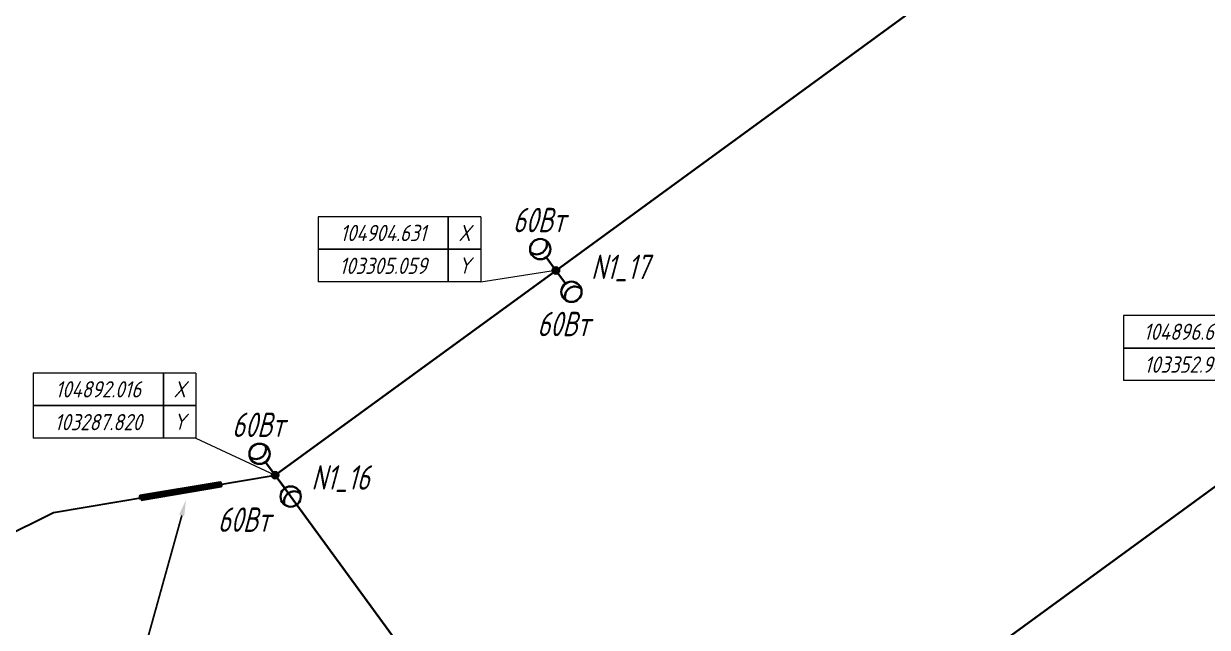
# Model space of a CAD drawing. Header units: millimetres. Extents: x 103224660 to 103518869, y 104697762 to 104995758.
# Drawn here: x 103272367 to 103345109, y 104882664 to 104919782 of the extents above; entities that cross this region are included whole.
import ezdxf
from ezdxf import colors
from ezdxf.entities.mleader import LeaderData, LeaderLine
from ezdxf.enums import TextEntityAlignment as Align
from ezdxf.math import Vec2, Vec3

# ---------------------------------------------------------------- set-up
doc = ezdxf.new("R2010")
doc.units = ezdxf.units.MM
doc.set_wipeout_variables(frame=1)
doc.linetypes.add('CONTINOUS', pattern=[0])
doc.layers.add('0 @ 1', color=7, linetype='Continuous')
for name, color, linetype, lineweight in [('_ПР_НО', 10, 'Continuous', 30), ('ЭО_Воздушная линия', 10, 'Continuous', 35), ('ЭО_Кабельная линия', 3, 'ID_N', 30), ('ЭО_Пл_Опора', 10, 'Continuous', 35), ('ЭО_Пл_Опора_Светильники', 10, 'Continuous', 35), ('ЭО_Пл_Светильники', 10, 'Continuous', 25), ('ЭО_Пл_Светильники_Текст', 10, 'Continuous', 20), ('ЭС_Координата', 7, 'Continuous', 25)]:
    doc.layers.add(name, color=color, linetype=linetype, lineweight=lineweight)
doc.styles.add('ПБГС', font='simplex.shx', dxfattribs={"width": 0.8, "oblique": 15})
doc.linetypes.add('ID_N', pattern='A,0,3,-3,["N",ПБГС,S=1.2,R=0,X=-1,Y=-0.5],-3,6', length=15)

# ---------------------------------------------------------------- blocks, each defined once
blk = doc.blocks.new('промежуточная')
h = blk.add_hatch(color=255)
edge = h.paths.add_edge_path()
edge.add_arc((0, 0), 0.833, 0, 360)
at = {"lineweight": 30}
blk.add_circle((0, 0), 0.833, dxfattribs=at)
blk = doc.blocks.new('*U36')
at = {"layer": 'ЭО_Пл_Светильники'}
blk.add_line((0, 2), (0, 0), dxfattribs=at)
at = {"layer": 'ЭО_Пл_Светильники', "linetype": 'ByBlock', "xscale": 250, "yscale": 250, "zscale": 250}
blk.add_blockref('промежуточная', (0, 0), dxfattribs=at)
at = {"style": 'ПБГС', "oblique": 15, "width": 0.7, "flags": 1}
blk.add_attdef('NAME', (0, -6), '', height=3.5, dxfattribs=at)
at = {"layer": 'ЭО_Пл_Светильники_Текст', "style": 'ПБГС', "oblique": 15, "width": 0.7, "flags": 1}
for tag, p in [('TYPE', (0, 0)), ('MANUFACTURER', (0, -12)), ('SPECIFICATION_SECTION', (0, -18)), ('POWER', (0, -24)), ('GROUP', (0, -30))]:
    blk.add_attdef(tag, p, '', height=3.5, dxfattribs=at)
at = {"layer": 'ЭО_Пл_Светильники_Текст', "style": 'ПБГС', "oblique": 15, "width": 0.7}
blk.add_attdef('N_PYLON', (2224, -888), '', height=1500, dxfattribs=at)
blk = doc.blocks.new('*U34')
at = {"layer": 'ЭО_Пл_Светильники'}
blk.add_line((0, 2), (0, 0), dxfattribs=at)
at = {"layer": 'ЭО_Пл_Светильники', "linetype": 'ByBlock', "xscale": 250, "yscale": 250, "zscale": 250}
blk.add_blockref('промежуточная', (0, 0), dxfattribs=at)
at = {"style": 'ПБГС', "oblique": 15, "width": 0.7, "flags": 1}
blk.add_attdef('NAME', (0, -6), '', height=3.5, dxfattribs=at)
at = {"layer": 'ЭО_Пл_Светильники_Текст', "style": 'ПБГС', "oblique": 15, "width": 0.7}
blk.add_attdef('N_PYLON', (2162, -534), '', height=1500, dxfattribs=at)
at = {"layer": 'ЭО_Пл_Светильники_Текст', "style": 'ПБГС', "oblique": 15, "width": 0.7, "flags": 1}
for tag, p in [('TYPE', (0, 0)), ('MANUFACTURER', (0, -12)), ('SPECIFICATION_SECTION', (0, -18)), ('POWER', (0, -24)), ('GROUP', (0, -30))]:
    blk.add_attdef(tag, p, '', height=3.5, dxfattribs=at)
blk = doc.blocks.new('*U201')
at = {"layer": 'ЭО_Пл_Опора_Светильники'}
h = blk.add_hatch(color=256, dxfattribs=at)
h.dxf.hatch_style = 1
h.paths.add_polyline_path([(-161, -117, 1), (161, 117, 1)])
blk.add_line((589, -808), (0, 0), dxfattribs=at)
for centre, radius in [((0, 0), 199), ((957, -1313), 625)]:
    blk.add_circle(centre, radius, dxfattribs=at)
blk.add_arc((1178, -1616), 625, 53.54546, 198.63025, dxfattribs=at)
at = {"style": 'ПБГС', "oblique": 15, "width": 0.7, "flags": 1}
for tag, p, height in [('TYPE', (-1704, -2539), 525000), ('NAME', (0, -3506), 875), ('MANUFACTURER', (0, -5006), 875), ('SPECIFICATION_SECTION', (0, -6506), 875), ('GROUP', (0, -9506), 875)]:
    blk.add_attdef(tag, p, '', height=height, dxfattribs=at)
at = {"layer": 'ЭО_Пл_Светильники_Текст', "style": 'ПБГС', "oblique": 15, "width": 0.7}
blk.add_attdef('POWER', (-2652, 2349), '', height=1500, dxfattribs=at)
blk = doc.blocks.new('*U202')
at = {"layer": 'ЭО_Пл_Опора_Светильники'}
h = blk.add_hatch(color=256, dxfattribs=at)
h.dxf.hatch_style = 1
h.paths.add_polyline_path([(161, 117, 1), (-161, -117, 1)])
blk.add_line((-590, 807), (0, 0), dxfattribs=at)
for centre, radius in [((-959, 1312), 625), ((0, 0), 199)]:
    blk.add_circle(centre, radius, dxfattribs=at)
blk.add_arc((-1181, 1614), 625, 233.63971, 18.7245, dxfattribs=at)
at = {"style": 'ПБГС', "oblique": 15, "width": 0.7, "flags": 1}
for tag, p, height in [('TYPE', (-1704, -2539), 525000), ('NAME', (0, -3506), 875), ('MANUFACTURER', (0, -5006), 875), ('SPECIFICATION_SECTION', (0, -6506), 875), ('GROUP', (0, -9506), 875)]:
    blk.add_attdef(tag, p, '', height=height, dxfattribs=at)
at = {"layer": 'ЭО_Пл_Светильники_Текст', "style": 'ПБГС', "oblique": 15, "width": 0.7}
blk.add_attdef('POWER', (-1151, -4043), '', height=1500, dxfattribs=at)
blk = doc.blocks.new('*U203')
at = {"layer": 'ЭО_Пл_Опора_Светильники'}
h = blk.add_hatch(color=256, dxfattribs=at)
h.dxf.hatch_style = 1
h.paths.add_polyline_path([(161, 117, 1), (-161, -117, 1)])
blk.add_line((-590, 807), (0, 0), dxfattribs=at)
for centre, radius in [((-959, 1312), 625), ((0, 0), 199)]:
    blk.add_circle(centre, radius, dxfattribs=at)
blk.add_arc((-1181, 1614), 625, 233.63971, 18.7245, dxfattribs=at)
at = {"style": 'ПБГС', "oblique": 15, "width": 0.7, "flags": 1}
for tag, p, height in [('TYPE', (-1704, -2539), 525000), ('NAME', (0, -3506), 875), ('MANUFACTURER', (0, -5006), 875), ('SPECIFICATION_SECTION', (0, -6506), 875), ('GROUP', (0, -9506), 875)]:
    blk.add_attdef(tag, p, '', height=height, dxfattribs=at)
at = {"layer": 'ЭО_Пл_Светильники_Текст', "style": 'ПБГС', "oblique": 15, "width": 0.7}
blk.add_attdef('POWER', (-3529, -3485), '', height=1500, dxfattribs=at)
blk = doc.blocks.new('*U501')
blk.add_wipeout([(-9.2, -1.44), (-9.2, 6.56), (-29.2, 6.56), (-29.2, -1.44)])
at = {"lineweight": 0}
blk.add_line((-9.2, -1.44), (0, 0), dxfattribs=at)
at = {"color": 0, "lineweight": 0, "transparency": 16777216}
for points in [[(-29.2, 6.56), (-29.2, -1.44), (-29.2, -1.44), (-29.2, -1.44)], [(-9.2, 6.56), (-29.2, 6.56)], [(-9.2, 6.56), (-9.2, -1.44), (-9.2, -1.44), (-9.2, -1.44)], [(-9.2, -1.44), (-29.2, -1.44)]]:
    blk.add_lwpolyline(points, dxfattribs=at)
at = {"transparency": 16777216}
for points in [[(-13.2, 6.56), (-13.2, -1.44)], [(-9.2, 2.56), (-29.2, 2.56)]]:
    blk.add_lwpolyline(points, dxfattribs=at)
at = {"color": 250, "transparency": 16777216, "style": 'ПБГС', "oblique": 15, "width": 0.8, "flags": 8}
for tag, p in [('КООРДИНАТАY', (-21.2, 4.56)), ('КООРДИНАТАX', (-21.2, 0.52))]:
    blk.add_attdef(tag, text='', height=2, dxfattribs=at).set_placement(p, align=Align.MIDDLE_CENTER)
at = {"layer": '0 @ 1', "color": 7, "transparency": 16777216, "char_height": 2, "width": 4, "attachment_point": 5, "style": 'ПБГС'}
for s, insert in [('X', (-11.2, 4.56)), ('Y', (-11.2, 0.56))]:
    blk.add_mtext(s, dxfattribs=dict(at, insert=insert))
blk = doc.blocks.new('*U1410')
at = {"layer": 'ЭС_Координата', "lineweight": 70}
ref = blk.add_blockref('*U501', (103305059, 104904631), dxfattribs=dict(at, xscale=500, yscale=500, zscale=500))
ref.add_attrib('КООРДИНАТАX', '103305.059', dxfattribs={"layer": '0 @ 1', "color": 250, "transparency": 16777216, "height": 1000, "style": 'ПБГС', "oblique": 15, "width": 0.8, "flags": 8}).set_placement((103294457, 104904893), align=Align.MIDDLE_CENTER)
ref.add_attrib('КООРДИНАТАY', '104904.631', dxfattribs={"layer": '0 @ 1', "color": 250, "transparency": 16777216, "height": 1000, "style": 'ПБГС', "oblique": 15, "width": 0.8, "flags": 8}).set_placement((103294457, 104906912), align=Align.MIDDLE_CENTER)
blk = doc.blocks.new('*U502')
blk.add_wipeout([(-9.74, 4.57), (-9.74, 12.57), (-29.74, 12.57), (-29.74, 4.57)])
at = {"lineweight": 0}
blk.add_line((-9.74, 4.57), (0, 0), dxfattribs=at)
at = {"color": 0, "lineweight": 0, "transparency": 16777216}
for points in [[(-29.74, 12.57), (-29.74, 4.57), (-29.74, 4.57), (-29.74, 4.57)], [(-9.74, 12.57), (-29.74, 12.57)], [(-9.74, 12.57), (-9.74, 4.57), (-9.74, 4.57), (-9.74, 4.57)], [(-9.74, 4.57), (-29.74, 4.57)]]:
    blk.add_lwpolyline(points, dxfattribs=at)
at = {"transparency": 16777216}
for points in [[(-13.74, 12.57), (-13.74, 4.57)], [(-9.74, 8.57), (-29.74, 8.57)]]:
    blk.add_lwpolyline(points, dxfattribs=at)
at = {"color": 250, "transparency": 16777216, "style": 'ПБГС', "oblique": 15, "width": 0.8, "flags": 8}
for tag, p in [('КООРДИНАТАY', (-21.74, 10.57)), ('КООРДИНАТАX', (-21.74, 6.53))]:
    blk.add_attdef(tag, text='', height=2, dxfattribs=at).set_placement(p, align=Align.MIDDLE_CENTER)
at = {"layer": '0 @ 1', "color": 7, "transparency": 16777216, "char_height": 2, "width": 4, "attachment_point": 5, "style": 'ПБГС'}
for s, insert in [('X', (-11.74, 10.57)), ('Y', (-11.74, 6.57))]:
    blk.add_mtext(s, dxfattribs=dict(at, insert=insert))
blk = doc.blocks.new('*U1411')
at = {"layer": 'ЭС_Координата', "lineweight": 70}
ref = blk.add_blockref('*U502', (103287820, 104892016), dxfattribs=dict(at, xscale=500, yscale=500, zscale=500))
ref.add_attrib('КООРДИНАТАX', '103287.820', dxfattribs={"layer": '0 @ 1', "color": 250, "transparency": 16777216, "height": 1000, "style": 'ПБГС', "oblique": 15, "width": 0.8, "flags": 8}).set_placement((103276949, 104895280), align=Align.MIDDLE_CENTER)
ref.add_attrib('КООРДИНАТАY', '104892.016', dxfattribs={"layer": '0 @ 1', "color": 250, "transparency": 16777216, "height": 1000, "style": 'ПБГС', "oblique": 15, "width": 0.8, "flags": 8}).set_placement((103276949, 104897299), align=Align.MIDDLE_CENTER)
blk = doc.blocks.new('*U505')
blk.add_wipeout([(-5.96, 2.28), (-5.96, 10.28), (-25.96, 10.28), (-25.96, 2.28)])
at = {"lineweight": 0}
blk.add_line((-5.96, 2.28), (0, 0), dxfattribs=at)
at = {"color": 0, "lineweight": 0, "transparency": 16777216}
for points in [[(-25.96, 10.28), (-25.96, 2.28), (-25.96, 2.28), (-25.96, 2.28)], [(-5.96, 10.28), (-25.96, 10.28)], [(-5.96, 10.28), (-5.96, 2.28), (-5.96, 2.28), (-5.96, 2.28)], [(-5.96, 2.28), (-25.96, 2.28)]]:
    blk.add_lwpolyline(points, dxfattribs=at)
at = {"transparency": 16777216}
for points in [[(-9.96, 10.28), (-9.96, 2.28)], [(-5.96, 6.28), (-25.96, 6.28)]]:
    blk.add_lwpolyline(points, dxfattribs=at)
at = {"color": 250, "transparency": 16777216, "style": 'ПБГС', "oblique": 15, "width": 0.8, "flags": 8}
for tag, p in [('КООРДИНАТАY', (-17.96, 8.28)), ('КООРДИНАТАX', (-17.96, 4.25))]:
    blk.add_attdef(tag, text='', height=2, dxfattribs=at).set_placement(p, align=Align.MIDDLE_CENTER)
at = {"layer": '0 @ 1', "color": 7, "transparency": 16777216, "char_height": 2, "width": 4, "attachment_point": 5, "style": 'ПБГС'}
for s, insert in [('X', (-7.96, 8.28)), ('Y', (-7.96, 4.28))]:
    blk.add_mtext(s, dxfattribs=dict(at, insert=insert))
blk = doc.blocks.new('*U1414')
at = {"layer": 'ЭС_Координата', "lineweight": 70}
ref = blk.add_blockref('*U505', (103352944, 104896696), dxfattribs=dict(at, xscale=500, yscale=500, zscale=500))
ref.add_attrib('КООРДИНАТАX', '103352.944', dxfattribs={"layer": '0 @ 1', "color": 250, "transparency": 16777216, "height": 1000, "style": 'ПБГС', "oblique": 15, "width": 0.8, "flags": 8}).set_placement((103343962, 104898819), align=Align.MIDDLE_CENTER)
ref.add_attrib('КООРДИНАТАY', '104896.696', dxfattribs={"layer": '0 @ 1', "color": 250, "transparency": 16777216, "height": 1000, "style": 'ПБГС', "oblique": 15, "width": 0.8, "flags": 8}).set_placement((103343962, 104900838), align=Align.MIDDLE_CENTER)
blk = doc.blocks.new('*U1362')
at = {"color": 0, "linetype": 'ByBlock', "lineweight": -2}
blk.add_lwpolyline([(0.017, -0.099), (4.945, 0.747), (4.911, 0.944), (-0.017, 0.099)], close=True, dxfattribs=at)
at = {"style": 'ПБГС', "oblique": 15, "width": 0.8, "flags": 1}
blk.add_attdef('N_CROSSING', (0, -6.824), '', height=2.5, dxfattribs=at)
blk = doc.blocks.new('*U1459')
at = {"layer": '_ПР_НО', "color": 5, "linetype": 'CONTINOUS', "lineweight": 50, "xscale": 1000.000000000001, "yscale": 1000.000000000001, "zscale": 1000.000000000001, "rotation": 359.817495342157}
blk.add_blockref('*U1362', (103279552, 104890625), dxfattribs=at)

msp = doc.modelspace()

# ---------------------------------------------------------------- linework, layer by layer
at = {"layer": 'ЭО_Воздушная линия'}
msp.add_line((103325484, 104876651), (103352731, 104896538), dxfattribs=at)
for points in [[(103305083, 104904598), (103332526, 104924651)], [(103308233, 104864056), (103287821, 104892014)]]:
    msp.add_lwpolyline(points, dxfattribs=at)
at = {"layer": 'ЭО_Кабельная линия', "ltscale": 0.3}
msp.add_lwpolyline([(103267616, 104886463), (103274203, 104889725), (103287821, 104892016)], dxfattribs=at)

# ---------------------------------------------------------------- block references
at = {"layer": 'ЭО_Пл_Опора'}
for name, p, values in [('*U34', (103305075, 104904609), {'N_PYLON': 'N1_17'}), ('*U36', (103287821, 104892014), {'N_PYLON': 'N1_16'})]:
    msp.add_blockref(name, p, dxfattribs=at).add_auto_attribs(values)
at = {"layer": 'ЭО_Пл_Светильники'}
for name, p in [('*U201', (103305075, 104904609)), ('*U202', (103305075, 104904609)), ('*U201', (103287819, 104892020)), ('*U203', (103287819, 104892020))]:
    msp.add_blockref(name, p, dxfattribs=at).add_auto_attribs({'POWER': '60Вт'})

# ---------------------------------------------------------------- next in the draw order: block references
at = {"layer": 'ЭО_Пл_Светильники_Текст'}
for name in ['*U1410', '*U1414', '*U1411']:
    msp.add_blockref(name, (0, 0), dxfattribs=at)

# ---------------------------------------------------------------- next in the draw order: leaders
at = {"layer": 'ЭС_Координата', "lineweight": 25}
ml = msp.add_multileader_mtext('Standard', dxfattribs=at)
ml.set_content('', color=256, style='ПБГС')
ml.set_leader_properties()
ml.build(insert=Vec2(0, 0))
ml.multileader.update_dxf_attribs({"has_dogleg": 0, "has_text_frame": 1, "text_left_attachment_type": 0, "text_right_attachment_type": 0, "dogleg_length": 0, "arrow_head_size": 1000})
ctx = ml.context
ctx.base_point, ctx.char_height, ctx.arrow_head_size, ctx.landing_gap_size, ctx.plane_origin, ctx.plane_x_axis, ctx.plane_y_axis = Vec3(103278256, 104875712), 1200, 1000, 0, Vec3(103091966, 104944804), Vec3(1, -0.000067), Vec3(0.000067, 1)
ctx.left_attachment, ctx.right_attachment = 0, 0
notes = []
notes.append((ctx, [(0, (1, 1, 0), (103278256, 104875712), (1, -0.000067), 0, [(0, [(103282343, 104890511)], 0, [])])]))
ctx.mtext.insert, ctx.mtext.text_direction, ctx.mtext.rotation = Vec3(103278256, 104875712), Vec3(1, -0.000067), 6.283118
ctx.mtext.has_bg_fill, ctx.mtext.bg_color, ctx.mtext.bg_scale_factor, ctx.mtext.bg_transparency, ctx.mtext.use_window_bg_color = 1, -1027028792, 1.5, 0, 1
for ctx, leaders in notes:
    for number, flags, end, landing, length, lines in leaders:
        leader = LeaderData()
        leader.index, (leader.has_last_leader_line, leader.has_dogleg_vector, leader.attachment_direction) = number, flags
        leader.last_leader_point, leader.dogleg_vector, leader.dogleg_length = Vec3(end), Vec3(landing), length
        for number, points, colour, breaks in lines:
            line = LeaderLine()
            line.index, line.vertices, line.color, line.breaks = number, Vec3.list(points), colors.encode_raw_color(colour), breaks
            leader.lines.append(line)
        ctx.leaders.append(leader)

# ---------------------------------------------------------------- next in the draw order: linework, layer by layer
at = {"layer": 'ЭО_Воздушная линия'}
msp.add_lwpolyline([(103287819, 104892016), (103305083, 104904598)], dxfattribs=at)

# ---------------------------------------------------------------- next in the draw order: block references
at = {"layer": 'ЭО_Пл_Светильники_Текст'}
msp.add_blockref('*U1459', (0, 0), dxfattribs=at)

doc.saveas('drawing.dxf')
